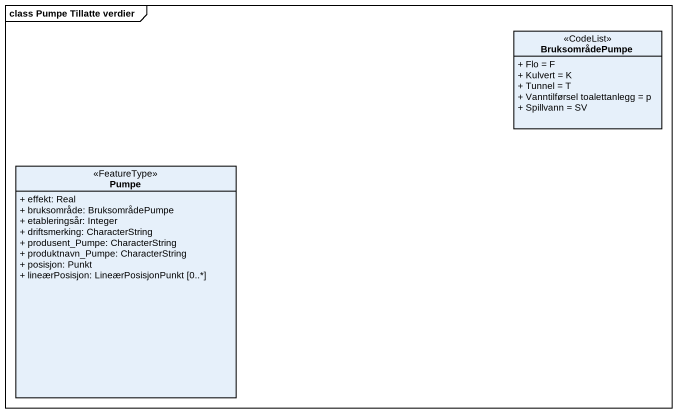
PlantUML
@startuml
mainframe class Pumpe Tillatte verdier
hide circle
hide empty members
skinparam classAttributeIconSize 0
class BruksområdePumpe <<CodeList>> {
  + Flo = F
  + Kulvert = K
  + Tunnel = T
  + Vanntilførsel toalettanlegg = p
  + Spillvann = SV
}
class Pumpe <<FeatureType>> {
  + effekt: Real
  + bruksområde: BruksområdePumpe
  + etableringsår: Integer
  + driftsmerking: CharacterString
  + produsent_Pumpe: CharacterString
  + produktnavn_Pumpe: CharacterString
  + posisjon: Punkt
  + lineærPosisjon: LineærPosisjonPunkt [0..*]
}
@enduml
